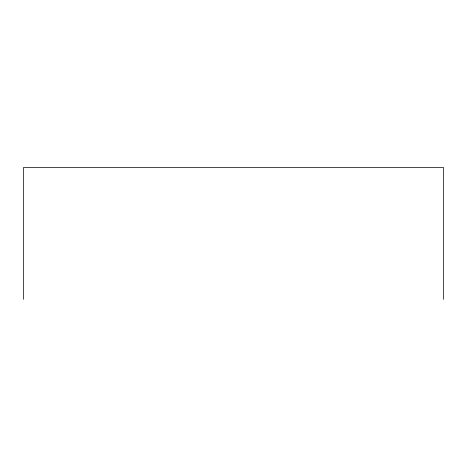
<?xml version="1.0" encoding="UTF-8"?>
<svg xmlns="http://www.w3.org/2000/svg" width="467" height="467" viewBox="0 0 467 467"><rect width="100%" height="100%" fill="white"/><g stroke="black" fill="none" stroke-linecap="round" stroke-linejoin="round"><path stroke-width="0.7" d="M443.65 299.347L443.65 167.653L23.35 167.653L23.35 299.347"/></g></svg>
